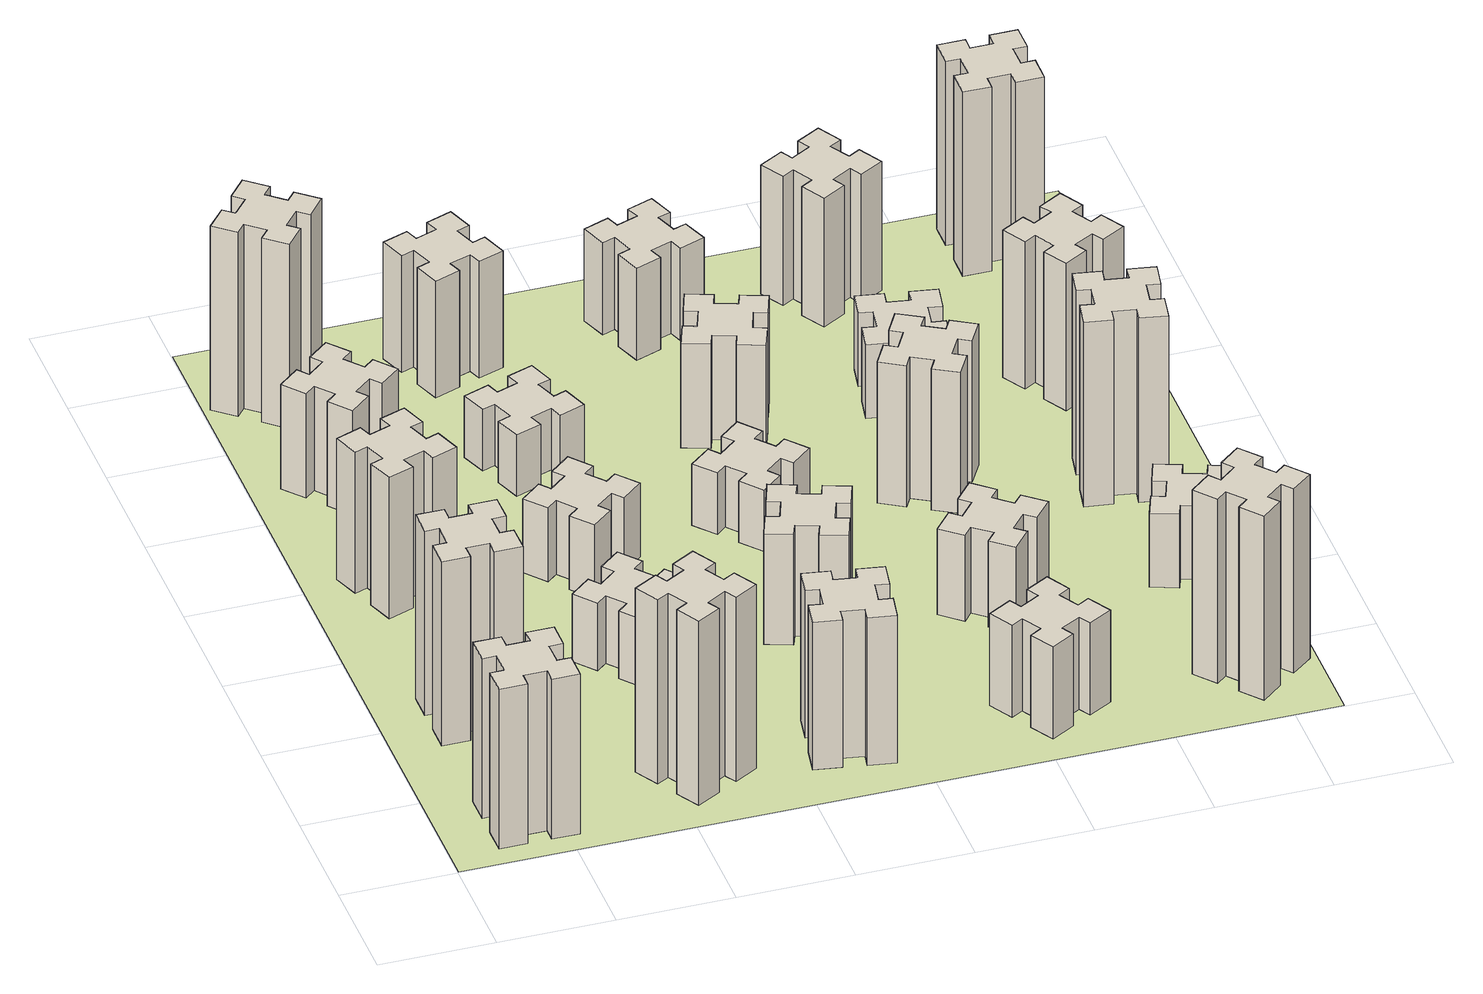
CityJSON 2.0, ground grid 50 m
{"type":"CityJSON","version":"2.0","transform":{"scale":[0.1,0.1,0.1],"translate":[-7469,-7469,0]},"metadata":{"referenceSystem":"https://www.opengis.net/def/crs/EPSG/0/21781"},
"CityObjects":{
"building1":{"type":"Building","attributes":{"class":"1000","function":"1000","usage":"1000","yearOfConstruction":2016,"roofType":"1000","measuredHeight":78,"storeysAboveGround":30,"storeysBelowGround":0},"geometry":[{"type":"Solid","lod":"1","boundaries":[[[[0,1,2,3,4,5,6,7,8,9,10,11,12,13,14,15,16,17,18,19]],[[17,16,20,21]],[[16,15,22,20]],[[15,14,23,22]],[[14,13,24,23]],[[13,12,25,24]],[[12,11,26,25]],[[11,10,27,26]],[[10,9,28,27]],[[9,8,29,28]],[[8,7,30,29]],[[7,6,31,30]],[[6,5,32,31]],[[5,4,33,32]],[[4,3,34,33]],[[3,2,35,34]],[[2,1,36,35]],[[1,0,37,36]],[[0,19,38,37]],[[19,18,39,38]],[[18,17,21,39]],[[24,25,26,27,28,29,30,31,32,33,34,35,36,37,38,39,21,20,22,23]]]]}]},
"building2":{"type":"Building","attributes":{"class":"1000","function":"1000","usage":"1000","yearOfConstruction":2016,"roofType":"1000","measuredHeight":90,"storeysAboveGround":30,"storeysBelowGround":0},"geometry":[{"type":"Solid","lod":"1","boundaries":[[[[40,41,42,43,44,45,46,47,48,49,50,51,52,53,54,55,56,57,58,59]],[[57,56,60,61]],[[56,55,62,60]],[[55,54,63,62]],[[54,53,64,63]],[[53,52,65,64]],[[52,51,66,65]],[[51,50,67,66]],[[50,49,68,67]],[[49,48,69,68]],[[48,47,70,69]],[[47,46,71,70]],[[46,45,72,71]],[[45,44,73,72]],[[44,43,74,73]],[[43,42,75,74]],[[42,41,76,75]],[[41,40,77,76]],[[40,59,78,77]],[[59,58,79,78]],[[58,57,61,79]],[[64,65,66,67,68,69,70,71,72,73,74,75,76,77,78,79,61,60,62,63]]]]}]},
"building3":{"type":"Building","attributes":{"class":"1000","function":"1000","usage":"1000","yearOfConstruction":2016,"roofType":"1000","measuredHeight":69,"storeysAboveGround":30,"storeysBelowGround":0},"geometry":[{"type":"Solid","lod":"1","boundaries":[[[[80,81,82,83,84,85,86,87,88,89,90,91,92,93,94,95,96,97,98,99]],[[97,96,100,101]],[[96,95,102,100]],[[95,94,103,102]],[[94,93,104,103]],[[93,92,105,104]],[[92,91,106,105]],[[91,90,107,106]],[[90,89,108,107]],[[89,88,109,108]],[[88,87,110,109]],[[87,86,111,110]],[[86,85,112,111]],[[85,84,113,112]],[[84,83,114,113]],[[83,82,115,114]],[[82,81,116,115]],[[81,80,117,116]],[[80,99,118,117]],[[99,98,119,118]],[[98,97,101,119]],[[104,105,106,107,108,109,110,111,112,113,114,115,116,117,118,119,101,100,102,103]]]]}]},
"building4":{"type":"Building","attributes":{"class":"1000","function":"1000","usage":"1000","yearOfConstruction":2016,"roofType":"1000","measuredHeight":51,"storeysAboveGround":30,"storeysBelowGround":0},"geometry":[{"type":"Solid","lod":"1","boundaries":[[[[120,121,122,123,124,125,126,127,128,129,130,131,132,133,134,135,136,137,138,139]],[[137,136,140,141]],[[136,135,142,140]],[[135,134,143,142]],[[134,133,144,143]],[[133,132,145,144]],[[132,131,146,145]],[[131,130,147,146]],[[130,129,148,147]],[[129,128,149,148]],[[128,127,150,149]],[[127,126,151,150]],[[126,125,152,151]],[[125,124,153,152]],[[124,123,154,153]],[[123,122,155,154]],[[122,121,156,155]],[[121,120,157,156]],[[120,139,158,157]],[[139,138,159,158]],[[138,137,141,159]],[[144,145,146,147,148,149,150,151,152,153,154,155,156,157,158,159,141,140,142,143]]]]}]},
"building5":{"type":"Building","attributes":{"class":"1000","function":"1000","usage":"1000","yearOfConstruction":2016,"roofType":"1000","measuredHeight":90,"storeysAboveGround":30,"storeysBelowGround":0},"geometry":[{"type":"Solid","lod":"1","boundaries":[[[[160,161,162,163,164,165,166,167,168,169,170,171,172,173,174,175,176,177,178,179]],[[177,176,180,181]],[[176,175,182,180]],[[175,174,183,182]],[[174,173,184,183]],[[173,172,185,184]],[[172,171,186,185]],[[171,170,187,186]],[[170,169,188,187]],[[169,168,189,188]],[[168,167,190,189]],[[167,166,191,190]],[[166,165,192,191]],[[165,164,193,192]],[[164,163,194,193]],[[163,162,195,194]],[[162,161,196,195]],[[161,160,197,196]],[[160,179,198,197]],[[179,178,199,198]],[[178,177,181,199]],[[184,185,186,187,188,189,190,191,192,193,194,195,196,197,198,199,181,180,182,183]]]]}]},
"building6":{"type":"Building","attributes":{"class":"1000","function":"1000","usage":"1000","yearOfConstruction":2016,"roofType":"1000","measuredHeight":90,"storeysAboveGround":30,"storeysBelowGround":0},"geometry":[{"type":"Solid","lod":"1","boundaries":[[[[200,201,202,203,204,205,206,207,208,209,210,211,212,213,214,215,216,217,218,219]],[[217,216,220,221]],[[216,215,222,220]],[[215,214,223,222]],[[214,213,224,223]],[[213,212,225,224]],[[212,211,226,225]],[[211,210,227,226]],[[210,209,228,227]],[[209,208,229,228]],[[208,207,230,229]],[[207,206,231,230]],[[206,205,232,231]],[[205,204,233,232]],[[204,203,234,233]],[[203,202,235,234]],[[202,201,236,235]],[[201,200,237,236]],[[200,219,238,237]],[[219,218,239,238]],[[218,217,221,239]],[[224,225,226,227,228,229,230,231,232,233,234,235,236,237,238,239,221,220,222,223]]]]}]},
"building7":{"type":"Building","attributes":{"class":"1000","function":"1000","usage":"1000","yearOfConstruction":2016,"roofType":"1000","measuredHeight":33,"storeysAboveGround":30,"storeysBelowGround":0},"geometry":[{"type":"Solid","lod":"1","boundaries":[[[[240,241,242,243,244,245,246,247,248,249,250,251,252,253,254,255,256,257,258,259]],[[257,256,260,261]],[[256,255,262,260]],[[255,254,263,262]],[[254,253,264,263]],[[253,252,265,264]],[[252,251,266,265]],[[251,250,267,266]],[[250,249,268,267]],[[249,248,269,268]],[[248,247,270,269]],[[247,246,271,270]],[[246,245,272,271]],[[245,244,273,272]],[[244,243,274,273]],[[243,242,275,274]],[[242,241,276,275]],[[241,240,277,276]],[[240,259,278,277]],[[259,258,279,278]],[[258,257,261,279]],[[264,265,266,267,268,269,270,271,272,273,274,275,276,277,278,279,261,260,262,263]]]]}]},
"building8":{"type":"Building","attributes":{"class":"1000","function":"1000","usage":"1000","yearOfConstruction":2016,"roofType":"1000","measuredHeight":36,"storeysAboveGround":30,"storeysBelowGround":0},"geometry":[{"type":"Solid","lod":"1","boundaries":[[[[280,281,282,283,284,285,286,287,288,289,290,291,292,293,294,295,296,297,298,299]],[[297,296,300,301]],[[296,295,302,300]],[[295,294,303,302]],[[294,293,304,303]],[[293,292,305,304]],[[292,291,306,305]],[[291,290,307,306]],[[290,289,308,307]],[[289,288,309,308]],[[288,287,310,309]],[[287,286,311,310]],[[286,285,312,311]],[[285,284,313,312]],[[284,283,314,313]],[[283,282,315,314]],[[282,281,316,315]],[[281,280,317,316]],[[280,299,318,317]],[[299,298,319,318]],[[298,297,301,319]],[[304,305,306,307,308,309,310,311,312,313,314,315,316,317,318,319,301,300,302,303]]]]}]},
"building9":{"type":"Building","attributes":{"class":"1000","function":"1000","usage":"1000","yearOfConstruction":2016,"roofType":"1000","measuredHeight":72,"storeysAboveGround":30,"storeysBelowGround":0},"geometry":[{"type":"Solid","lod":"1","boundaries":[[[[320,321,322,323,324,325,326,327,328,329,330,331,332,333,334,335,336,337,338,339]],[[337,336,340,341]],[[336,335,342,340]],[[335,334,343,342]],[[334,333,344,343]],[[333,332,345,344]],[[332,331,346,345]],[[331,330,347,346]],[[330,329,348,347]],[[329,328,349,348]],[[328,327,350,349]],[[327,326,351,350]],[[326,325,352,351]],[[325,324,353,352]],[[324,323,354,353]],[[323,322,355,354]],[[322,321,356,355]],[[321,320,357,356]],[[320,339,358,357]],[[339,338,359,358]],[[338,337,341,359]],[[344,345,346,347,348,349,350,351,352,353,354,355,356,357,358,359,341,340,342,343]]]]}]},
"building10":{"type":"Building","attributes":{"class":"1000","function":"1000","usage":"1000","yearOfConstruction":2016,"roofType":"1000","measuredHeight":30,"storeysAboveGround":30,"storeysBelowGround":0},"geometry":[{"type":"Solid","lod":"1","boundaries":[[[[360,361,362,363,364,365,366,367,368,369,370,371,372,373,374,375,376,377,378,379]],[[377,376,380,381]],[[376,375,382,380]],[[375,374,383,382]],[[374,373,384,383]],[[373,372,385,384]],[[372,371,386,385]],[[371,370,387,386]],[[370,369,388,387]],[[369,368,389,388]],[[368,367,390,389]],[[367,366,391,390]],[[366,365,392,391]],[[365,364,393,392]],[[364,363,394,393]],[[363,362,395,394]],[[362,361,396,395]],[[361,360,397,396]],[[360,379,398,397]],[[379,378,399,398]],[[378,377,381,399]],[[384,385,386,387,388,389,390,391,392,393,394,395,396,397,398,399,381,380,382,383]]]]}]},
"building11":{"type":"Building","attributes":{"class":"1000","function":"1000","usage":"1000","yearOfConstruction":2016,"roofType":"1000","measuredHeight":57,"storeysAboveGround":30,"storeysBelowGround":0},"geometry":[{"type":"Solid","lod":"1","boundaries":[[[[400,401,402,403,404,405,406,407,408,409,410,411,412,413,414,415,416,417,418,419]],[[417,416,420,421]],[[416,415,422,420]],[[415,414,423,422]],[[414,413,424,423]],[[413,412,425,424]],[[412,411,426,425]],[[411,410,427,426]],[[410,409,428,427]],[[409,408,429,428]],[[408,407,430,429]],[[407,406,431,430]],[[406,405,432,431]],[[405,404,433,432]],[[404,403,434,433]],[[403,402,435,434]],[[402,401,436,435]],[[401,400,437,436]],[[400,419,438,437]],[[419,418,439,438]],[[418,417,421,439]],[[424,425,426,427,428,429,430,431,432,433,434,435,436,437,438,439,421,420,422,423]]]]}]},
"building12":{"type":"Building","attributes":{"class":"1000","function":"1000","usage":"1000","yearOfConstruction":2016,"roofType":"1000","measuredHeight":54,"storeysAboveGround":30,"storeysBelowGround":0},"geometry":[{"type":"Solid","lod":"1","boundaries":[[[[440,441,442,443,444,445,446,447,448,449,450,451,452,453,454,455,456,457,458,459]],[[457,456,460,461]],[[456,455,462,460]],[[455,454,463,462]],[[454,453,464,463]],[[453,452,465,464]],[[452,451,466,465]],[[451,450,467,466]],[[450,449,468,467]],[[449,448,469,468]],[[448,447,470,469]],[[447,446,471,470]],[[446,445,472,471]],[[445,444,473,472]],[[444,443,474,473]],[[443,442,475,474]],[[442,441,476,475]],[[441,440,477,476]],[[440,459,478,477]],[[459,458,479,478]],[[458,457,461,479]],[[464,465,466,467,468,469,470,471,472,473,474,475,476,477,478,479,461,460,462,463]]]]}]},
"building13":{"type":"Building","attributes":{"class":"1000","function":"1000","usage":"1000","yearOfConstruction":2016,"roofType":"1000","measuredHeight":30,"storeysAboveGround":30,"storeysBelowGround":0},"geometry":[{"type":"Solid","lod":"1","boundaries":[[[[480,481,482,483,484,485,486,487,488,489,490,491,492,493,494,495,496,497,498,499]],[[497,496,500,501]],[[496,495,502,500]],[[495,494,503,502]],[[494,493,504,503]],[[493,492,505,504]],[[492,491,506,505]],[[491,490,507,506]],[[490,489,508,507]],[[489,488,509,508]],[[488,487,510,509]],[[487,486,511,510]],[[486,485,512,511]],[[485,484,513,512]],[[484,483,514,513]],[[483,482,515,514]],[[482,481,516,515]],[[481,480,517,516]],[[480,499,518,517]],[[499,498,519,518]],[[498,497,501,519]],[[504,505,506,507,508,509,510,511,512,513,514,515,516,517,518,519,501,500,502,503]]]]}]},
"building14":{"type":"Building","attributes":{"class":"1000","function":"1000","usage":"1000","yearOfConstruction":2016,"roofType":"1000","measuredHeight":45,"storeysAboveGround":30,"storeysBelowGround":0},"geometry":[{"type":"Solid","lod":"1","boundaries":[[[[520,521,522,523,524,525,526,527,528,529,530,531,532,533,534,535,536,537,538,539]],[[537,536,540,541]],[[536,535,542,540]],[[535,534,543,542]],[[534,533,544,543]],[[533,532,545,544]],[[532,531,546,545]],[[531,530,547,546]],[[530,529,548,547]],[[529,528,549,548]],[[528,527,550,549]],[[527,526,551,550]],[[526,525,552,551]],[[525,524,553,552]],[[524,523,554,553]],[[523,522,555,554]],[[522,521,556,555]],[[521,520,557,556]],[[520,539,558,557]],[[539,538,559,558]],[[538,537,541,559]],[[544,545,546,547,548,549,550,551,552,553,554,555,556,557,558,559,541,540,542,543]]]]}]},
"building15":{"type":"Building","attributes":{"class":"1000","function":"1000","usage":"1000","yearOfConstruction":2016,"roofType":"1000","measuredHeight":51,"storeysAboveGround":30,"storeysBelowGround":0},"geometry":[{"type":"Solid","lod":"1","boundaries":[[[[560,561,562,563,564,565,566,567,568,569,570,571,572,573,574,575,576,577,578,579]],[[577,576,580,581]],[[576,575,582,580]],[[575,574,583,582]],[[574,573,584,583]],[[573,572,585,584]],[[572,571,586,585]],[[571,570,587,586]],[[570,569,588,587]],[[569,568,589,588]],[[568,567,590,589]],[[567,566,591,590]],[[566,565,592,591]],[[565,564,593,592]],[[564,563,594,593]],[[563,562,595,594]],[[562,561,596,595]],[[561,560,597,596]],[[560,579,598,597]],[[579,578,599,598]],[[578,577,581,599]],[[584,585,586,587,588,589,590,591,592,593,594,595,596,597,598,599,581,580,582,583]]]]}]},
"building16":{"type":"Building","attributes":{"class":"1000","function":"1000","usage":"1000","yearOfConstruction":2016,"roofType":"1000","measuredHeight":45,"storeysAboveGround":30,"storeysBelowGround":0},"geometry":[{"type":"Solid","lod":"1","boundaries":[[[[600,601,602,603,604,605,606,607,608,609,610,611,612,613,614,615,616,617,618,619]],[[617,616,620,621]],[[616,615,622,620]],[[615,614,623,622]],[[614,613,624,623]],[[613,612,625,624]],[[612,611,626,625]],[[611,610,627,626]],[[610,609,628,627]],[[609,608,629,628]],[[608,607,630,629]],[[607,606,631,630]],[[606,605,632,631]],[[605,604,633,632]],[[604,603,634,633]],[[603,602,635,634]],[[602,601,636,635]],[[601,600,637,636]],[[600,619,638,637]],[[619,618,639,638]],[[618,617,621,639]],[[624,625,626,627,628,629,630,631,632,633,634,635,636,637,638,639,621,620,622,623]]]]}]},
"building17":{"type":"Building","attributes":{"class":"1000","function":"1000","usage":"1000","yearOfConstruction":2016,"roofType":"1000","measuredHeight":42,"storeysAboveGround":30,"storeysBelowGround":0},"geometry":[{"type":"Solid","lod":"1","boundaries":[[[[640,641,642,643,644,645,646,647,648,649,650,651,652,653,654,655,656,657,658,659]],[[657,656,660,661]],[[656,655,662,660]],[[655,654,663,662]],[[654,653,664,663]],[[653,652,665,664]],[[652,651,666,665]],[[651,650,667,666]],[[650,649,668,667]],[[649,648,669,668]],[[648,647,670,669]],[[647,646,671,670]],[[646,645,672,671]],[[645,644,673,672]],[[644,643,674,673]],[[643,642,675,674]],[[642,641,676,675]],[[641,640,677,676]],[[640,659,678,677]],[[659,658,679,678]],[[658,657,661,679]],[[664,665,666,667,668,669,670,671,672,673,674,675,676,677,678,679,661,660,662,663]]]]}]},
"building18":{"type":"Building","attributes":{"class":"1000","function":"1000","usage":"1000","yearOfConstruction":2016,"roofType":"1000","measuredHeight":69,"storeysAboveGround":30,"storeysBelowGround":0},"geometry":[{"type":"Solid","lod":"1","boundaries":[[[[680,681,682,683,684,685,686,687,688,689,690,691,692,693,694,695,696,697,698,699]],[[697,696,700,701]],[[696,695,702,700]],[[695,694,703,702]],[[694,693,704,703]],[[693,692,705,704]],[[692,691,706,705]],[[691,690,707,706]],[[690,689,708,707]],[[689,688,709,708]],[[688,687,710,709]],[[687,686,711,710]],[[686,685,712,711]],[[685,684,713,712]],[[684,683,714,713]],[[683,682,715,714]],[[682,681,716,715]],[[681,680,717,716]],[[680,699,718,717]],[[699,698,719,718]],[[698,697,701,719]],[[704,705,706,707,708,709,710,711,712,713,714,715,716,717,718,719,701,700,702,703]]]]}]},
"building19":{"type":"Building","attributes":{"class":"1000","function":"1000","usage":"1000","yearOfConstruction":2016,"roofType":"1000","measuredHeight":36,"storeysAboveGround":30,"storeysBelowGround":0},"geometry":[{"type":"Solid","lod":"1","boundaries":[[[[720,721,722,723,724,725,726,727,728,729,730,731,732,733,734,735,736,737,738,739]],[[737,736,740,741]],[[736,735,742,740]],[[735,734,743,742]],[[734,733,744,743]],[[733,732,745,744]],[[732,731,746,745]],[[731,730,747,746]],[[730,729,748,747]],[[729,728,749,748]],[[728,727,750,749]],[[727,726,751,750]],[[726,725,752,751]],[[725,724,753,752]],[[724,723,754,753]],[[723,722,755,754]],[[722,721,756,755]],[[721,720,757,756]],[[720,739,758,757]],[[739,738,759,758]],[[738,737,741,759]],[[744,745,746,747,748,749,750,751,752,753,754,755,756,757,758,759,741,740,742,743]]]]}]},
"building20":{"type":"Building","attributes":{"class":"1000","function":"1000","usage":"1000","yearOfConstruction":2016,"roofType":"1000","measuredHeight":90,"storeysAboveGround":30,"storeysBelowGround":0},"geometry":[{"type":"Solid","lod":"1","boundaries":[[[[760,761,762,763,764,765,766,767,768,769,770,771,772,773,774,775,776,777,778,779]],[[777,776,780,781]],[[776,775,782,780]],[[775,774,783,782]],[[774,773,784,783]],[[773,772,785,784]],[[772,771,786,785]],[[771,770,787,786]],[[770,769,788,787]],[[769,768,789,788]],[[768,767,790,789]],[[767,766,791,790]],[[766,765,792,791]],[[765,764,793,792]],[[764,763,794,793]],[[763,762,795,794]],[[762,761,796,795]],[[761,760,797,796]],[[760,779,798,797]],[[779,778,799,798]],[[778,777,781,799]],[[784,785,786,787,788,789,790,791,792,793,794,795,796,797,798,799,781,780,782,783]]]]}]},
"building21":{"type":"Building","attributes":{"class":"1000","function":"1000","usage":"1000","yearOfConstruction":2016,"roofType":"1000","measuredHeight":63,"storeysAboveGround":30,"storeysBelowGround":0},"geometry":[{"type":"Solid","lod":"1","boundaries":[[[[800,801,802,803,804,805,806,807,808,809,810,811,812,813,814,815,816,817,818,819]],[[817,816,820,821]],[[816,815,822,820]],[[815,814,823,822]],[[814,813,824,823]],[[813,812,825,824]],[[812,811,826,825]],[[811,810,827,826]],[[810,809,828,827]],[[809,808,829,828]],[[808,807,830,829]],[[807,806,831,830]],[[806,805,832,831]],[[805,804,833,832]],[[804,803,834,833]],[[803,802,835,834]],[[802,801,836,835]],[[801,800,837,836]],[[800,819,838,837]],[[819,818,839,838]],[[818,817,821,839]],[[824,825,826,827,828,829,830,831,832,833,834,835,836,837,838,839,821,820,822,823]]]]}]},
"building22":{"type":"Building","attributes":{"class":"1000","function":"1000","usage":"1000","yearOfConstruction":2016,"roofType":"1000","measuredHeight":36,"storeysAboveGround":30,"storeysBelowGround":0},"geometry":[{"type":"Solid","lod":"1","boundaries":[[[[840,841,842,843,844,845,846,847,848,849,850,851,852,853,854,855,856,857,858,859]],[[857,856,860,861]],[[856,855,862,860]],[[855,854,863,862]],[[854,853,864,863]],[[853,852,865,864]],[[852,851,866,865]],[[851,850,867,866]],[[850,849,868,867]],[[849,848,869,868]],[[848,847,870,869]],[[847,846,871,870]],[[846,845,872,871]],[[845,844,873,872]],[[844,843,874,873]],[[843,842,875,874]],[[842,841,876,875]],[[841,840,877,876]],[[840,859,878,877]],[[859,858,879,878]],[[858,857,861,879]],[[864,865,866,867,868,869,870,871,872,873,874,875,876,877,878,879,861,860,862,863]]]]}]},
"building23":{"type":"Building","attributes":{"class":"1000","function":"1000","usage":"1000","yearOfConstruction":2016,"roofType":"1000","measuredHeight":90,"storeysAboveGround":30,"storeysBelowGround":0},"geometry":[{"type":"Solid","lod":"1","boundaries":[[[[880,881,882,883,884,885,886,887,888,889,890,891,892,893,894,895,896,897,898,899]],[[897,896,900,901]],[[896,895,902,900]],[[895,894,903,902]],[[894,893,904,903]],[[893,892,905,904]],[[892,891,906,905]],[[891,890,907,906]],[[890,889,908,907]],[[889,888,909,908]],[[888,887,910,909]],[[887,886,911,910]],[[886,885,912,911]],[[885,884,913,912]],[[884,883,914,913]],[[883,882,915,914]],[[882,881,916,915]],[[881,880,917,916]],[[880,899,918,917]],[[899,898,919,918]],[[898,897,901,919]],[[904,905,906,907,908,909,910,911,912,913,914,915,916,917,918,919,901,900,902,903]]]]}]},
"building24":{"type":"Building","attributes":{"class":"1000","function":"1000","usage":"1000","yearOfConstruction":2016,"roofType":"1000","measuredHeight":72,"storeysAboveGround":30,"storeysBelowGround":0},"geometry":[{"type":"Solid","lod":"1","boundaries":[[[[920,921,922,923,924,925,926,927,928,929,930,931,932,933,934,935,936,937,938,939]],[[937,936,940,941]],[[936,935,942,940]],[[935,934,943,942]],[[934,933,944,943]],[[933,932,945,944]],[[932,931,946,945]],[[931,930,947,946]],[[930,929,948,947]],[[929,928,949,948]],[[928,927,950,949]],[[927,926,951,950]],[[926,925,952,951]],[[925,924,953,952]],[[924,923,954,953]],[[923,922,955,954]],[[922,921,956,955]],[[921,920,957,956]],[[920,939,958,957]],[[939,938,959,958]],[[938,937,941,959]],[[944,945,946,947,948,949,950,951,952,953,954,955,956,957,958,959,941,940,942,943]]]]}]},
"building25":{"type":"Building","attributes":{"class":"1000","function":"1000","usage":"1000","yearOfConstruction":2016,"roofType":"1000","measuredHeight":90,"storeysAboveGround":30,"storeysBelowGround":0},"geometry":[{"type":"Solid","lod":"1","boundaries":[[[[960,961,962,963,964,965,966,967,968,969,970,971,972,973,974,975,976,977,978,979]],[[977,976,980,981]],[[976,975,982,980]],[[975,974,983,982]],[[974,973,984,983]],[[973,972,985,984]],[[972,971,986,985]],[[971,970,987,986]],[[970,969,988,987]],[[969,968,989,988]],[[968,967,990,989]],[[967,966,991,990]],[[966,965,992,991]],[[965,964,993,992]],[[964,963,994,993]],[[963,962,995,994]],[[962,961,996,995]],[[961,960,997,996]],[[960,979,998,997]],[[979,978,999,998]],[[978,977,981,999]],[[984,985,986,987,988,989,990,991,992,993,994,995,996,997,998,999,981,980,982,983]]]]}]},
"landuse1":{"type":"LandUse","attributes":{"name":"plot1","function":"1010"},"geometry":[{"type":"MultiSurface","lod":"1","boundaries":[[[1000,1001,1002,1003]]]}]}
},
"vertices":[
[265,325,0],[265,225,0],[205,225,0],[205,105,0],[325,105,0],[325,165,0],[425,165,0],[425,105,0],[545,105,0],[545,225,0],[485,225,0],[485,325,0],[545,325,0],[545,445,0],[425,445,0],[425,385,0],[325,385,0],[325,445,0],[205,445,0],[205,325,0],[325,385,780],[325,445,780],[425,385,780],[425,445,780],[545,445,780],[545,325,780],[485,325,780],[485,225,780],[545,225,780],[545,105,780],[425,105,780],[425,165,780],[325,165,780],[325,105,780],[205,105,780],[205,225,780],[265,225,780],[265,325,780],[205,325,780],[205,445,780],
[265,1065,0],[265,965,0],[205,965,0],[205,845,0],[325,845,0],[325,905,0],[425,905,0],[425,845,0],[545,845,0],[545,965,0],[485,965,0],[485,1065,0],[545,1065,0],[545,1185,0],[425,1185,0],[425,1125,0],[325,1125,0],[325,1185,0],[205,1185,0],[205,1065,0],[325,1125,900],[325,1185,900],[425,1125,900],[425,1185,900],[545,1185,900],[545,1065,900],[485,1065,900],[485,965,900],[545,965,900],[545,845,900],[425,845,900],[425,905,900],[325,905,900],[325,845,900],[205,845,900],[205,965,900],[265,965,900],[265,1065,900],[205,1065,900],[205,1185,900],
[366,1835,0],[460,1869,0],[480,1813,0],[593,1854,0],[552,1967,0],[496,1946,0],[462,2040,0],[518,2060,0],[477,2173,0],[364,2132,0],[385,2076,0],[291,2042,0],[270,2098,0],[157,2057,0],[199,1944,0],[255,1965,0],[289,1871,0],[233,1850,0],[274,1737,0],[387,1779,0],[289,1871,690],[233,1850,690],[255,1965,690],[199,1944,690],[157,2057,690],[270,2098,690],[291,2042,690],[385,2076,690],[364,2132,690],[477,2173,690],[518,2060,690],[462,2040,690],[496,1946,690],[552,1967,690],[593,1854,690],[480,1813,690],[460,1869,690],[366,1835,690],[387,1779,690],[274,1737,690],
[343,2812,0],[266,2747,0],[228,2793,0],[136,2716,0],[213,2624,0],[259,2663,0],[323,2586,0],[277,2548,0],[354,2456,0],[446,2533,0],[408,2579,0],[484,2643,0],[523,2597,0],[615,2674,0],[538,2766,0],[492,2728,0],[427,2804,0],[473,2843,0],[396,2935,0],[304,2858,0],[427,2804,510],[473,2843,510],[492,2728,510],[538,2766,510],[615,2674,510],[523,2597,510],[484,2643,510],[408,2579,510],[446,2533,510],[354,2456,510],[277,2548,510],[323,2586,510],[259,2663,510],[213,2624,510],[136,2716,510],[228,2793,510],[266,2747,510],[343,2812,510],[304,2858,510],[396,2935,510],
[1127,255,0],[1214,305,0],[1244,253,0],[1348,313,0],[1288,417,0],[1236,387,0],[1186,474,0],[1238,504,0],[1178,608,0],[1074,548,0],[1104,496,0],[1017,446,0],[987,498,0],[883,438,0],[943,334,0],[995,364,0],[1045,277,0],[993,247,0],[1053,143,0],[1157,203,0],[1045,277,900],[993,247,900],[995,364,900],[943,334,900],[883,438,900],[987,498,900],[1017,446,900],[1104,496,900],[1074,548,900],[1178,608,900],[1238,504,900],[1186,474,900],[1236,387,900],[1288,417,900],[1348,313,900],[1244,253,900],[1214,305,900],[1127,255,900],[1157,203,900],[1053,143,900],
[384,3387,0],[308,3452,0],[346,3498,0],[254,3575,0],[177,3483,0],[223,3444,0],[159,3368,0],[113,3406,0],[36,3314,0],[128,3237,0],[166,3283,0],[243,3219,0],[204,3173,0],[296,3096,0],[373,3188,0],[327,3226,0],[392,3303,0],[438,3264,0],[515,3356,0],[423,3433,0],[392,3303,900],[438,3264,900],[327,3226,900],[373,3188,900],[296,3096,900],[204,3173,900],[243,3219,900],[166,3283,900],[128,3237,900],[36,3314,900],[113,3406,900],[159,3368,900],[223,3444,900],[177,3483,900],[254,3575,900],[346,3498,900],[308,3452,900],[384,3387,900],[423,3433,900],[515,3356,900],
[1083,1332,0],[1006,1267,0],[968,1313,0],[876,1236,0],[953,1144,0],[999,1183,0],[1063,1106,0],[1017,1068,0],[1094,976,0],[1186,1053,0],[1148,1099,0],[1224,1163,0],[1263,1117,0],[1355,1194,0],[1278,1286,0],[1232,1248,0],[1167,1324,0],[1213,1363,0],[1136,1455,0],[1044,1378,0],[1167,1324,330],[1213,1363,330],[1232,1248,330],[1278,1286,330],[1355,1194,330],[1263,1117,330],[1224,1163,330],[1148,1099,330],[1186,1053,330],[1094,976,330],[1017,1068,330],[1063,1106,330],[999,1183,330],[953,1144,330],[876,1236,330],[968,1313,330],[1006,1267,330],[1083,1332,330],[1044,1378,330],[1136,1455,330],
[1083,1972,0],[1006,1907,0],[968,1953,0],[876,1876,0],[953,1784,0],[999,1823,0],[1063,1746,0],[1017,1708,0],[1094,1616,0],[1186,1693,0],[1148,1739,0],[1224,1803,0],[1263,1757,0],[1355,1834,0],[1278,1926,0],[1232,1888,0],[1167,1964,0],[1213,2003,0],[1136,2095,0],[1044,2018,0],[1167,1964,360],[1213,2003,360],[1232,1888,360],[1278,1926,360],[1355,1834,360],[1263,1757,360],[1224,1803,360],[1148,1739,360],[1186,1693,360],[1094,1616,360],[1017,1708,360],[1063,1746,360],[999,1823,360],[953,1784,360],[876,1876,360],[968,1953,360],[1006,1907,360],[1083,1972,360],[1044,2018,360],[1136,2095,360],
[1855,307,0],[1872,405,0],[1931,395,0],[1952,513,0],[1834,534,0],[1824,475,0],[1725,492,0],[1736,551,0],[1617,572,0],[1597,454,0],[1656,444,0],[1638,345,0],[1579,356,0],[1558,237,0],[1677,217,0],[1687,276,0],[1785,258,0],[1775,199,0],[1893,178,0],[1914,297,0],[1785,258,720],[1775,199,720],[1687,276,720],[1677,217,720],[1558,237,720],[1579,356,720],[1638,345,720],[1656,444,720],[1597,454,720],[1617,572,720],[1736,551,720],[1725,492,720],[1824,475,720],[1834,534,720],[1952,513,720],[1931,395,720],[1872,405,720],[1855,307,720],[1914,297,720],[1893,178,720],
[1106,2475,0],[1200,2509,0],[1220,2453,0],[1333,2494,0],[1292,2607,0],[1236,2586,0],[1202,2680,0],[1258,2700,0],[1217,2813,0],[1104,2772,0],[1125,2716,0],[1031,2682,0],[1010,2738,0],[897,2697,0],[939,2584,0],[995,2605,0],[1029,2511,0],[973,2490,0],[1014,2377,0],[1127,2419,0],[1029,2511,300],[973,2490,300],[995,2605,300],[939,2584,300],[897,2697,300],[1010,2738,300],[1031,2682,300],[1125,2716,300],[1104,2772,300],[1217,2813,300],[1258,2700,300],[1202,2680,300],[1236,2586,300],[1292,2607,300],[1333,2494,300],[1220,2453,300],[1200,2509,300],[1106,2475,300],[1127,2419,300],[1014,2377,300],
[1025,3456,0],[931,3422,0],[910,3478,0],[797,3437,0],[839,3324,0],[895,3345,0],[929,3251,0],[873,3230,0],[914,3117,0],[1027,3159,0],[1006,3215,0],[1100,3249,0],[1120,3193,0],[1233,3234,0],[1192,3347,0],[1136,3326,0],[1102,3420,0],[1158,3440,0],[1117,3553,0],[1004,3512,0],[1102,3420,570],[1158,3440,570],[1136,3326,570],[1192,3347,570],[1233,3234,570],[1120,3193,570],[1100,3249,570],[1006,3215,570],[1027,3159,570],[914,3117,570],[873,3230,570],[929,3251,570],[895,3345,570],[839,3324,570],[797,3437,570],[910,3478,570],[931,3422,570],[1025,3456,570],[1004,3512,570],[1117,3553,570],
[1769,1300,0],[1735,1206,0],[1679,1227,0],[1637,1114,0],[1750,1073,0],[1771,1129,0],[1865,1095,0],[1844,1039,0],[1957,997,0],[1998,1110,0],[1942,1131,0],[1976,1225,0],[2032,1204,0],[2073,1317,0],[1960,1358,0],[1940,1302,0],[1846,1336,0],[1867,1392,0],[1754,1433,0],[1713,1320,0],[1846,1336,540],[1867,1392,540],[1940,1302,540],[1960,1358,540],[2073,1317,540],[2032,1204,540],[1976,1225,540],[1942,1131,540],[1998,1110,540],[1957,997,540],[1844,1039,540],[1865,1095,540],[1771,1129,540],[1750,1073,540],[1637,1114,540],[1679,1227,540],[1735,1206,540],[1769,1300,540],[1713,1320,540],[1754,1433,540],
[1972,1988,0],[1907,2064,0],[1953,2103,0],[1876,2195,0],[1784,2118,0],[1823,2072,0],[1746,2007,0],[1708,2053,0],[1616,1976,0],[1693,1884,0],[1739,1923,0],[1803,1846,0],[1757,1808,0],[1834,1716,0],[1926,1793,0],[1888,1839,0],[1964,1903,0],[2003,1857,0],[2095,1934,0],[2018,2026,0],[1964,1903,300],[2003,1857,300],[1888,1839,300],[1926,1793,300],[1834,1716,300],[1757,1808,300],[1803,1846,300],[1739,1923,300],[1693,1884,300],[1616,1976,300],[1708,2053,300],[1746,2007,300],[1823,2072,300],[1784,2118,300],[1876,2195,300],[1953,2103,300],[1907,2064,300],[1972,1988,300],[2018,2026,300],[2095,1934,300],
[2475,364,0],[2525,277,0],[2473,247,0],[2533,143,0],[2637,203,0],[2607,255,0],[2694,305,0],[2724,253,0],[2828,313,0],[2768,417,0],[2716,387,0],[2666,474,0],[2718,504,0],[2658,608,0],[2554,548,0],[2584,496,0],[2497,446,0],[2467,498,0],[2363,438,0],[2423,334,0],[2497,446,450],[2467,498,450],[2584,496,450],[2554,548,450],[2658,608,450],[2718,504,450],[2666,474,450],[2716,387,450],[2768,417,450],[2828,313,450],[2724,253,450],[2694,305,450],[2607,255,450],[2637,203,450],[2533,143,450],[2473,247,450],[2525,277,450],[2475,364,450],[2423,334,450],[2363,438,450],
[2040,2682,0],[1946,2716,0],[1967,2772,0],[1854,2813,0],[1813,2700,0],[1869,2680,0],[1835,2586,0],[1779,2607,0],[1737,2494,0],[1850,2453,0],[1871,2509,0],[1965,2475,0],[1944,2419,0],[2057,2377,0],[2098,2490,0],[2042,2511,0],[2076,2605,0],[2132,2584,0],[2173,2697,0],[2060,2738,0],[2076,2605,510],[2132,2584,510],[2042,2511,510],[2098,2490,510],[2057,2377,510],[1944,2419,510],[1965,2475,510],[1871,2509,510],[1850,2453,510],[1737,2494,510],[1779,2607,510],[1835,2586,510],[1869,2680,510],[1813,2700,510],[1854,2813,510],[1967,2772,510],[1946,2716,510],[2040,2682,510],[2060,2738,510],[2173,2697,510],
[1865,3456,0],[1771,3422,0],[1750,3478,0],[1637,3437,0],[1679,3324,0],[1735,3345,0],[1769,3251,0],[1713,3230,0],[1754,3117,0],[1867,3159,0],[1846,3215,0],[1940,3249,0],[1960,3193,0],[2073,3234,0],[2032,3347,0],[1976,3326,0],[1942,3420,0],[1998,3440,0],[1957,3553,0],[1844,3512,0],[1942,3420,450],[1998,3440,450],[1976,3326,450],[2032,3347,450],[2073,3234,450],[1960,3193,450],[1940,3249,450],[1846,3215,450],[1867,3159,450],[1754,3117,450],[1713,3230,450],[1769,3251,450],[1735,3345,450],[1679,3324,450],[1637,3437,450],[1750,3478,450],[1771,3422,450],[1865,3456,450],[1844,3512,450],[1957,3553,450],
[2647,1006,0],[2712,1083,0],[2758,1044,0],[2835,1136,0],[2743,1213,0],[2704,1167,0],[2628,1232,0],[2666,1278,0],[2574,1355,0],[2497,1263,0],[2543,1224,0],[2479,1148,0],[2433,1186,0],[2356,1094,0],[2448,1017,0],[2486,1063,0],[2563,999,0],[2524,953,0],[2616,876,0],[2693,968,0],[2563,999,420],[2524,953,420],[2486,1063,420],[2448,1017,420],[2356,1094,420],[2433,1186,420],[2479,1148,420],[2543,1224,420],[2497,1263,420],[2574,1355,420],[2666,1278,420],[2628,1232,420],[2704,1167,420],[2743,1213,420],[2835,1136,420],[2758,1044,420],[2712,1083,420],[2647,1006,420],[2693,968,420],[2616,876,420],
[2525,2054,0],[2475,1967,0],[2423,1997,0],[2363,1893,0],[2467,1833,0],[2497,1885,0],[2584,1835,0],[2554,1783,0],[2658,1723,0],[2718,1827,0],[2666,1857,0],[2716,1944,0],[2768,1914,0],[2828,2018,0],[2724,2078,0],[2694,2026,0],[2607,2076,0],[2637,2128,0],[2533,2188,0],[2473,2084,0],[2607,2076,690],[2637,2128,690],[2694,2026,690],[2724,2078,690],[2828,2018,690],[2768,1914,690],[2716,1944,690],[2666,1857,690],[2718,1827,690],[2658,1723,690],[2554,1783,690],[2584,1835,690],[2497,1885,690],[2467,1833,690],[2363,1893,690],[2423,1997,690],[2475,1967,690],[2525,2054,690],[2473,2084,690],[2533,2188,690],
[2627,2496,0],[2725,2478,0],[2715,2419,0],[2833,2398,0],[2854,2517,0],[2795,2527,0],[2812,2625,0],[2871,2615,0],[2892,2733,0],[2774,2754,0],[2764,2695,0],[2665,2712,0],[2676,2771,0],[2557,2792,0],[2537,2674,0],[2596,2664,0],[2578,2565,0],[2519,2576,0],[2498,2457,0],[2617,2437,0],[2578,2565,360],[2519,2576,360],[2596,2664,360],[2537,2674,360],[2557,2792,360],[2676,2771,360],[2665,2712,360],[2764,2695,360],[2774,2754,360],[2892,2733,360],[2871,2615,360],[2812,2625,360],[2795,2527,360],[2854,2517,360],[2833,2398,360],[2715,2419,360],[2725,2478,360],[2627,2496,360],[2617,2437,360],[2498,2457,360],
[3468,259,0],[3544,323,0],[3583,277,0],[3675,354,0],[3598,446,0],[3552,408,0],[3487,484,0],[3533,523,0],[3456,615,0],[3364,538,0],[3403,492,0],[3326,427,0],[3288,473,0],[3196,396,0],[3273,304,0],[3319,343,0],[3383,266,0],[3337,228,0],[3414,136,0],[3506,213,0],[3383,266,900],[3337,228,900],[3319,343,900],[3273,304,900],[3196,396,900],[3288,473,900],[3326,427,900],[3403,492,900],[3364,538,900],[3456,615,900],[3533,523,900],[3487,484,900],[3552,408,900],[3598,446,900],[3675,354,900],[3583,277,900],[3544,323,900],[3468,259,900],[3506,213,900],[3414,136,900],
[2716,3347,0],[2666,3434,0],[2718,3464,0],[2658,3568,0],[2554,3508,0],[2584,3456,0],[2497,3406,0],[2467,3458,0],[2363,3398,0],[2423,3294,0],[2475,3324,0],[2525,3237,0],[2473,3207,0],[2533,3103,0],[2637,3163,0],[2607,3215,0],[2694,3265,0],[2724,3213,0],[2828,3273,0],[2768,3377,0],[2694,3265,630],[2724,3213,630],[2607,3215,630],[2637,3163,630],[2533,3103,630],[2473,3207,630],[2525,3237,630],[2475,3324,630],[2423,3294,630],[2363,3398,630],[2467,3458,630],[2497,3406,630],[2584,3456,630],[2554,3508,630],[2658,3568,630],[2718,3464,630],[2666,3434,630],[2716,3347,630],[2768,3377,630],[2828,3273,630],
[3351,1029,0],[3445,995,0],[3424,939,0],[3537,897,0],[3578,1010,0],[3522,1031,0],[3556,1125,0],[3612,1104,0],[3653,1217,0],[3540,1258,0],[3520,1202,0],[3426,1236,0],[3447,1292,0],[3334,1333,0],[3293,1220,0],[3349,1200,0],[3315,1106,0],[3259,1127,0],[3217,1014,0],[3330,973,0],[3315,1106,360],[3259,1127,360],[3349,1200,360],[3293,1220,360],[3334,1333,360],[3447,1292,360],[3426,1236,360],[3520,1202,360],[3540,1258,360],[3653,1217,360],[3612,1104,360],[3556,1125,360],[3522,1031,360],[3578,1010,360],[3537,897,360],[3424,939,360],[3445,995,360],[3351,1029,360],[3330,973,360],[3217,1014,360],
[3267,1656,0],[3365,1638,0],[3355,1579,0],[3473,1558,0],[3494,1677,0],[3435,1687,0],[3452,1785,0],[3511,1775,0],[3532,1893,0],[3414,1914,0],[3404,1855,0],[3305,1872,0],[3316,1931,0],[3197,1952,0],[3177,1834,0],[3236,1824,0],[3218,1725,0],[3159,1736,0],[3138,1617,0],[3257,1597,0],[3218,1725,900],[3159,1736,900],[3236,1824,900],[3177,1834,900],[3197,1952,900],[3316,1931,900],[3305,1872,900],[3404,1855,900],[3414,1914,900],[3532,1893,900],[3511,1775,900],[3452,1785,900],[3435,1687,900],[3494,1677,900],[3473,1558,900],[3355,1579,900],[3365,1638,900],[3267,1656,900],[3257,1597,900],[3138,1617,900],
[3456,2507,0],[3406,2594,0],[3458,2624,0],[3398,2728,0],[3294,2668,0],[3324,2616,0],[3237,2566,0],[3207,2618,0],[3103,2558,0],[3163,2454,0],[3215,2484,0],[3265,2397,0],[3213,2367,0],[3273,2263,0],[3377,2323,0],[3347,2375,0],[3434,2425,0],[3464,2373,0],[3568,2433,0],[3508,2537,0],[3434,2425,720],[3464,2373,720],[3347,2375,720],[3377,2323,720],[3273,2263,720],[3213,2367,720],[3265,2397,720],[3215,2484,720],[3163,2454,720],[3103,2558,720],[3207,2618,720],[3237,2566,720],[3324,2616,720],[3294,2668,720],[3398,2728,720],[3458,2624,720],[3406,2594,720],[3456,2507,720],[3508,2537,720],[3568,2433,720],
[3285,3325,0],[3385,3325,0],[3385,3265,0],[3505,3265,0],[3505,3385,0],[3445,3385,0],[3445,3485,0],[3505,3485,0],[3505,3605,0],[3385,3605,0],[3385,3545,0],[3285,3545,0],[3285,3605,0],[3165,3605,0],[3165,3485,0],[3225,3485,0],[3225,3385,0],[3165,3385,0],[3165,3265,0],[3285,3265,0],[3225,3385,900],[3165,3385,900],[3225,3485,900],[3165,3485,900],[3165,3605,900],[3285,3605,900],[3285,3545,900],[3385,3545,900],[3385,3605,900],[3505,3605,900],[3505,3485,900],[3445,3485,900],[3445,3385,900],[3505,3385,900],[3505,3265,900],[3385,3265,900],[3385,3325,900],[3285,3325,900],[3285,3265,900],[3165,3265,900],
[5,3705,0],[3705,3705,0],[3705,5,0],[5,5,0]
]}
